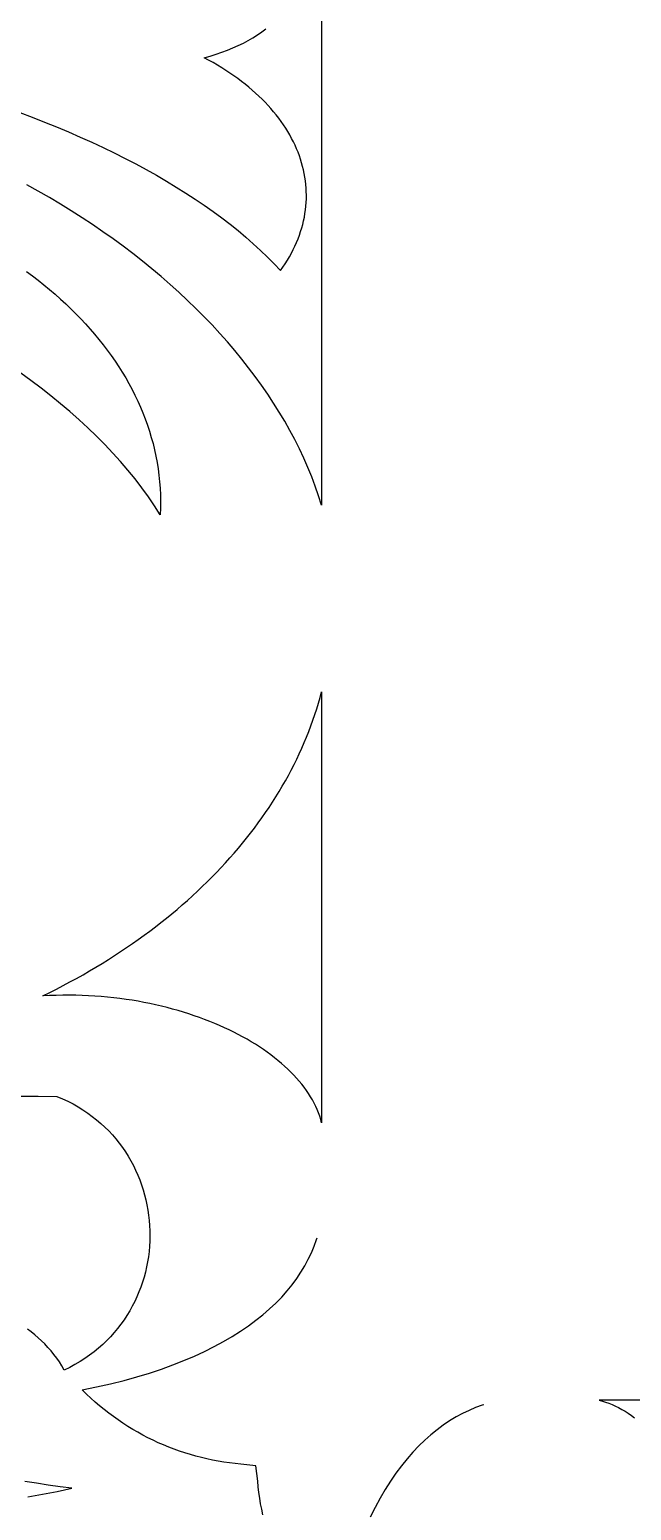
# Model space of a CAD drawing. Extents: x -1145 to -490, y -328 to 327.
# Drawn here: x -1036.7 to -1002.2, y -209.1 to -124.2 of the extents above; entities that cross this region are included whole.
import ezdxf

# ---------------------------------------------------------------- set-up
doc = ezdxf.new("R2010")
doc.units = 0
doc.layers.add('LAYER_1', color=18, linetype='CONTINUOUS')

msp = doc.modelspace()

# ---------------------------------------------------------------- linework, layer by layer
at = {"layer": 'LAYER_1'}
for points in [[(-1019.999, -119.774), (-1019.999, -151.47), (-1020.173, -150.927), (-1020.363, -150.385), (-1020.568, -149.846), (-1020.788, -149.308), (-1021.024, -148.774), (-1021.275, -148.241), (-1021.541, -147.711), (-1021.821, -147.184), (-1022.116, -146.66), (-1022.426, -146.14), (-1022.749, -145.622), (-1023.087, -145.108), (-1023.439, -144.597), (-1023.804, -144.091), (-1024.183, -143.588), (-1024.575, -143.089), (-1024.981, -142.595), (-1025.399, -142.104), (-1025.831, -141.619), (-1026.275, -141.138), (-1026.732, -140.662), (-1027.201, -140.191), (-1027.682, -139.725), (-1028.176, -139.264), (-1028.681, -138.809), (-1029.198, -138.359), (-1029.727, -137.916), (-1030.266, -137.478), (-1030.818, -137.046), (-1031.38, -136.62), (-1031.953, -136.201), (-1032.536, -135.789), (-1033.131, -135.383), (-1033.735, -134.984), (-1034.35, -134.592), (-1034.975, -134.207), (-1035.61, -133.83), (-1036.254, -133.46), (-1036.908, -133.098)], [(-1037.305, -128.957), (-1036.592, -129.225), (-1035.89, -129.499), (-1035.197, -129.78), (-1034.515, -130.066), (-1033.843, -130.358), (-1033.183, -130.656), (-1032.533, -130.959), (-1031.896, -131.268), (-1031.27, -131.582), (-1030.656, -131.901), (-1030.055, -132.226), (-1029.466, -132.556), (-1028.891, -132.89), (-1028.329, -133.229), (-1027.78, -133.573), (-1027.245, -133.922), (-1026.725, -134.274), (-1026.219, -134.632), (-1025.727, -134.993), (-1025.251, -135.359), (-1024.79, -135.728), (-1024.345, -136.101), (-1023.915, -136.479), (-1023.502, -136.859), (-1023.105, -137.244), (-1022.726, -137.631), (-1022.363, -138.022), (-1022.222, -137.823), (-1022.088, -137.623), (-1021.961, -137.422), (-1021.842, -137.22), (-1021.729, -137.017), (-1021.624, -136.813), (-1021.525, -136.609), (-1021.434, -136.403), (-1021.349, -136.197), (-1021.272, -135.991), (-1021.201, -135.784), (-1021.138, -135.576), (-1021.081, -135.368), (-1021.031, -135.16), (-1020.988, -134.952), (-1020.951, -134.743), (-1020.922, -134.534), (-1020.899, -134.326), (-1020.883, -134.117), (-1020.873, -133.908), (-1020.871, -133.7), (-1020.875, -133.491), (-1020.885, -133.283), (-1020.902, -133.076), (-1020.926, -132.868), (-1020.956, -132.662), (-1020.993, -132.455), (-1021.037, -132.25), (-1021.087, -132.045), (-1021.143, -131.84), (-1021.206, -131.637), (-1021.275, -131.435), (-1021.351, -131.233), (-1021.433, -131.032), (-1021.521, -130.833), (-1021.616, -130.634), (-1021.717, -130.437), (-1021.824, -130.241), (-1021.938, -130.047), (-1022.058, -129.854), (-1022.184, -129.662), (-1022.316, -129.472), (-1022.454, -129.283), (-1022.599, -129.096), (-1022.749, -128.911), (-1022.906, -128.728), (-1023.069, -128.546), (-1023.238, -128.367), (-1023.413, -128.189), (-1023.593, -128.013), (-1023.78, -127.84), (-1023.973, -127.669), (-1024.172, -127.5), (-1024.376, -127.333), (-1024.587, -127.169), (-1024.803, -127.007), (-1025.025, -126.848), (-1025.253, -126.691), (-1025.487, -126.537), (-1025.727, -126.386), (-1025.972, -126.238), (-1026.223, -126.092), (-1026.48, -125.949), (-1026.742, -125.809), (-1026.39, -125.714), (-1026.048, -125.61), (-1025.715, -125.498), (-1025.392, -125.378), (-1025.08, -125.25), (-1024.778, -125.114), (-1024.486, -124.971), (-1024.205, -124.821), (-1023.935, -124.664), (-1023.676, -124.5), (-1023.429, -124.33), (-1023.193, -124.155)], [(-1036.92, -138.061), (-1036.58, -138.317), (-1036.245, -138.576), (-1035.918, -138.839), (-1035.596, -139.106), (-1035.282, -139.376), (-1034.974, -139.651), (-1034.673, -139.928), (-1034.378, -140.21), (-1034.091, -140.494), (-1033.811, -140.783), (-1033.539, -141.075), (-1033.273, -141.37), (-1033.015, -141.668), (-1032.765, -141.97), (-1032.522, -142.276), (-1032.287, -142.584), (-1032.06, -142.896), (-1031.841, -143.211), (-1031.63, -143.529), (-1031.427, -143.85), (-1031.233, -144.175), (-1031.046, -144.502), (-1030.869, -144.832), (-1030.699, -145.166), (-1030.539, -145.502), (-1030.387, -145.841), (-1030.244, -146.183), (-1030.11, -146.528), (-1029.985, -146.876), (-1029.87, -147.227), (-1029.763, -147.58), (-1029.666, -147.936), (-1029.579, -148.294), (-1029.501, -148.655), (-1029.432, -149.019), (-1029.374, -149.385), (-1029.325, -149.754), (-1029.287, -150.125), (-1029.258, -150.499), (-1029.24, -150.875), (-1029.232, -151.253), (-1029.234, -151.634), (-1029.247, -152.017), (-1029.58, -151.499), (-1029.933, -150.985), (-1030.304, -150.475), (-1030.695, -149.969), (-1031.103, -149.468), (-1031.529, -148.971), (-1031.972, -148.479), (-1032.432, -147.993), (-1032.908, -147.512), (-1033.4, -147.037), (-1033.908, -146.568), (-1034.43, -146.106), (-1034.968, -145.65), (-1035.519, -145.202), (-1036.085, -144.761), (-1036.663, -144.328), (-1037.255, -143.903)], [(-1037.318, -185.366), (-1036.25, -185.359), (-1035.18, -185.372), (-1034.861, -185.507), (-1034.552, -185.653), (-1034.253, -185.807), (-1033.963, -185.971), (-1033.683, -186.144), (-1033.413, -186.326), (-1033.153, -186.516), (-1032.902, -186.714), (-1032.661, -186.92), (-1032.43, -187.133), (-1032.209, -187.353), (-1031.998, -187.581), (-1031.796, -187.814), (-1031.605, -188.054), (-1031.423, -188.3), (-1031.251, -188.551), (-1031.089, -188.808), (-1030.936, -189.069), (-1030.794, -189.335), (-1030.662, -189.606), (-1030.539, -189.88), (-1030.426, -190.158), (-1030.324, -190.44), (-1030.231, -190.725), (-1030.148, -191.012), (-1030.075, -191.302), (-1030.012, -191.594), (-1029.959, -191.888), (-1029.916, -192.183), (-1029.883, -192.479), (-1029.859, -192.777), (-1029.846, -193.075), (-1029.843, -193.373), (-1029.85, -193.672), (-1029.867, -193.969), (-1029.894, -194.267), (-1029.931, -194.563), (-1029.978, -194.858), (-1030.035, -195.151), (-1030.102, -195.443), (-1030.179, -195.732), (-1030.266, -196.019), (-1030.364, -196.303), (-1030.471, -196.584), (-1030.589, -196.861), (-1030.716, -197.135), (-1030.854, -197.405), (-1031.002, -197.67), (-1031.16, -197.93), (-1031.328, -198.186), (-1031.506, -198.436), (-1031.695, -198.68), (-1031.893, -198.919), (-1032.102, -199.151), (-1032.321, -199.377), (-1032.55, -199.596), (-1032.79, -199.807), (-1033.039, -200.012), (-1033.299, -200.208), (-1033.569, -200.396), (-1033.85, -200.576), (-1034.14, -200.747), (-1034.441, -200.909), (-1034.752, -201.062), (-1034.889, -200.828), (-1035.034, -200.601), (-1035.187, -200.38), (-1035.347, -200.167), (-1035.514, -199.961), (-1035.689, -199.762), (-1035.87, -199.57), (-1036.057, -199.387), (-1036.251, -199.21), (-1036.45, -199.042), (-1036.655, -198.881), (-1036.866, -198.729)], [(-1023.368, -209.367), (-1023.435, -209.047), (-1023.496, -208.726), (-1023.548, -208.403), (-1023.593, -208.08), (-1023.631, -207.755), (-1023.661, -207.429), (-1023.763, -206.558), (-1024.634, -206.456), (-1024.96, -206.426), (-1025.285, -206.388), (-1025.608, -206.343), (-1025.931, -206.29), (-1026.252, -206.23), (-1026.572, -206.163), (-1026.89, -206.088), (-1027.206, -206.006), (-1027.521, -205.916), (-1027.834, -205.819), (-1028.144, -205.715), (-1028.453, -205.604), (-1028.759, -205.486), (-1029.063, -205.361), (-1029.364, -205.229), (-1029.662, -205.09), (-1029.958, -204.944), (-1030.25, -204.791), (-1030.54, -204.632), (-1030.826, -204.465), (-1031.109, -204.292), (-1031.388, -204.113), (-1031.664, -203.926), (-1031.936, -203.733), (-1032.204, -203.534), (-1032.468, -203.328), (-1032.728, -203.116), (-1032.984, -202.897), (-1033.236, -202.672), (-1033.483, -202.441), (-1033.725, -202.203), (-1032.898, -202.034), (-1032.099, -201.853), (-1031.329, -201.66), (-1030.587, -201.455), (-1029.872, -201.238), (-1029.185, -201.011), (-1028.526, -200.773), (-1027.893, -200.525), (-1027.287, -200.267), (-1026.707, -199.999), (-1026.153, -199.722), (-1025.625, -199.436), (-1025.122, -199.142), (-1024.644, -198.84), (-1024.191, -198.53), (-1023.763, -198.213), (-1023.359, -197.889), (-1022.978, -197.558), (-1022.622, -197.221), (-1022.288, -196.878), (-1021.978, -196.529), (-1021.691, -196.175), (-1021.425, -195.816), (-1021.182, -195.453), (-1020.961, -195.086), (-1020.761, -194.715), (-1020.583, -194.34), (-1020.425, -193.963), (-1020.288, -193.583), (-1020.261, -193.492)], [(-979.373, -202.792), (-1004.089, -202.794), (-1003.9, -202.844), (-1003.712, -202.903), (-1003.524, -202.97), (-1003.337, -203.046), (-1003.151, -203.129), (-1002.966, -203.221), (-1002.782, -203.321), (-1002.599, -203.428), (-1002.417, -203.543), (-1002.236, -203.666), (-1002.057, -203.797)], [(-1010.697, -203.055), (-1010.788, -203.083), (-1011.168, -203.22), (-1011.546, -203.378), (-1011.92, -203.556), (-1012.291, -203.756), (-1012.658, -203.977), (-1013.021, -204.22), (-1013.38, -204.485), (-1013.734, -204.773), (-1014.083, -205.083), (-1014.426, -205.417), (-1014.763, -205.773), (-1015.094, -206.154), (-1015.418, -206.558), (-1015.735, -206.986), (-1016.045, -207.439), (-1016.348, -207.917), (-1016.642, -208.419), (-1016.927, -208.948), (-1017.204, -209.502)], [(-1036.849, -208.334), (-1036.001, -208.189), (-1035.155, -208.024), (-1034.312, -207.84), (-1034.992, -207.757), (-1035.671, -207.663), (-1036.347, -207.56), (-1037.022, -207.447)]]:
    msp.add_lwpolyline(points, dxfattribs=at)
msp.add_lwpolyline([(-1035.98, -179.61), (-1035.586, -179.415), (-1035.197, -179.217), (-1034.811, -179.015), (-1034.43, -178.811), (-1034.053, -178.604), (-1033.679, -178.393), (-1033.31, -178.18), (-1032.945, -177.964), (-1032.585, -177.744), (-1032.228, -177.522), (-1031.876, -177.298), (-1031.528, -177.07), (-1031.184, -176.84), (-1030.845, -176.606), (-1030.51, -176.371), (-1030.179, -176.132), (-1029.853, -175.891), (-1029.531, -175.647), (-1029.214, -175.401), (-1028.901, -175.152), (-1028.593, -174.9), (-1028.289, -174.646), (-1027.99, -174.39), (-1027.695, -174.131), (-1027.406, -173.87), (-1027.12, -173.607), (-1026.84, -173.341), (-1026.564, -173.073), (-1026.293, -172.802), (-1026.026, -172.53), (-1025.765, -172.255), (-1025.508, -171.978), (-1025.256, -171.699), (-1025.009, -171.418), (-1024.767, -171.135), (-1024.53, -170.849), (-1024.297, -170.562), (-1024.07, -170.273), (-1023.848, -169.982), (-1023.631, -169.689), (-1023.418, -169.394), (-1023.211, -169.097), (-1023.009, -168.798), (-1022.813, -168.498), (-1022.621, -168.196), (-1022.434, -167.892), (-1022.253, -167.587), (-1022.077, -167.279), (-1021.906, -166.971), (-1021.741, -166.66), (-1021.581, -166.348), (-1021.426, -166.035), (-1021.277, -165.72), (-1021.133, -165.404), (-1020.994, -165.086), (-1020.861, -164.767), (-1020.734, -164.446), (-1020.612, -164.124), (-1020.495, -163.801), (-1020.384, -163.477), (-1020.279, -163.151), (-1020.18, -162.825), (-1020.086, -162.497), (-1019.997, -162.167), (-1019.999, -186.884), (-1020.049, -186.695), (-1020.108, -186.507), (-1020.175, -186.319), (-1020.251, -186.132), (-1020.334, -185.946), (-1020.426, -185.761), (-1020.526, -185.577), (-1020.633, -185.394), (-1020.749, -185.212), (-1020.872, -185.031), (-1021.002, -184.852), (-1021.14, -184.674), (-1021.286, -184.498), (-1021.438, -184.323), (-1021.598, -184.15), (-1021.765, -183.979), (-1021.938, -183.81), (-1022.119, -183.643), (-1022.306, -183.477), (-1022.5, -183.314), (-1022.7, -183.154), (-1022.907, -182.995), (-1023.12, -182.839), (-1023.339, -182.685), (-1023.565, -182.534), (-1023.796, -182.386), (-1024.033, -182.241), (-1024.276, -182.098), (-1024.525, -181.958), (-1024.779, -181.822), (-1025.038, -181.688), (-1025.303, -181.558), (-1025.574, -181.431), (-1025.849, -181.307), (-1026.129, -181.187), (-1026.415, -181.07), (-1026.705, -180.957), (-1027, -180.848), (-1027.299, -180.743), (-1027.603, -180.641), (-1027.912, -180.544), (-1028.225, -180.45), (-1028.541, -180.361), (-1028.862, -180.276), (-1029.187, -180.196), (-1029.516, -180.119), (-1029.849, -180.048), (-1030.185, -179.981), (-1030.525, -179.919), (-1030.869, -179.861), (-1031.215, -179.809), (-1031.565, -179.761), (-1031.918, -179.718), (-1032.274, -179.681), (-1032.634, -179.649), (-1032.995, -179.622), (-1033.36, -179.601), (-1033.727, -179.585), (-1034.097, -179.574), (-1034.469, -179.57), (-1034.844, -179.571), (-1035.22, -179.578), (-1035.599, -179.591)], close=True, dxfattribs=at)

doc.saveas('drawing.dxf')
